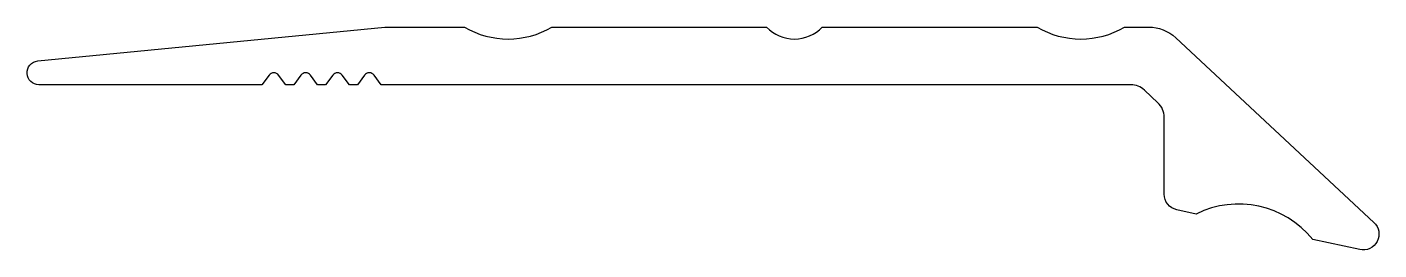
# Model space of a CAD drawing. Extents: x 157.7 to 191.7, y 226.8 to 232.4.
import ezdxf

# ---------------------------------------------------------------- set-up
doc = ezdxf.new("R2010")
doc.units = 0
doc.layers.get('0').update_dxf_attribs({"linetype": 'CONTINUOUS'})

msp = doc.modelspace()

# ---------------------------------------------------------------- linework, layer by layer
msp.add_lwpolyline([(165.593, 231.151, 0.5), (165.353, 231.151), (165.173, 230.911), (164.973, 230.911), (164.793, 231.151, 0.5), (164.553, 231.151), (164.373, 230.911), (164.173, 230.911), (163.993, 231.151, 0.5), (163.753, 231.151), (163.573, 230.911), (157.965, 230.911, -0.95253), (157.936, 231.51), (166.665, 232.361), (168.665, 232.361, 0.272727), (170.865, 232.361), (176.265, 232.361, 0.428571), (177.665, 232.361), (183.065, 232.361, 0.272727), (185.265, 232.361), (185.871, 232.361, -0.189606), (186.553, 232.093), (191.537, 227.454, -0.762624), (191.18, 226.77), (190, 227.027, 0.350798), (187.068, 227.664), (186.58, 227.77, -0.352819), (186.265, 228.161), (186.265, 230.094, 0.208252), (186.105, 230.46), (185.765, 230.777, 0.189606), (185.424, 230.911), (166.573, 230.911), (166.393, 231.151, 0.5), (166.153, 231.151), (165.973, 230.911), (165.773, 230.911)], format="xyb", close=True)

doc.saveas('drawing.dxf')
